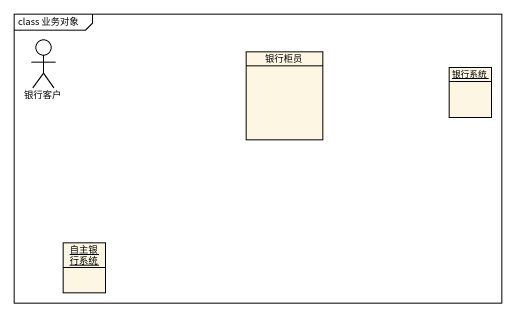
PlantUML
@startuml
mainframe class 业务对象
allowmixing
hide circle
hide empty members
actor 银行客户
class 银行柜员
object 银行系统
object 自主银行系统
@enduml
